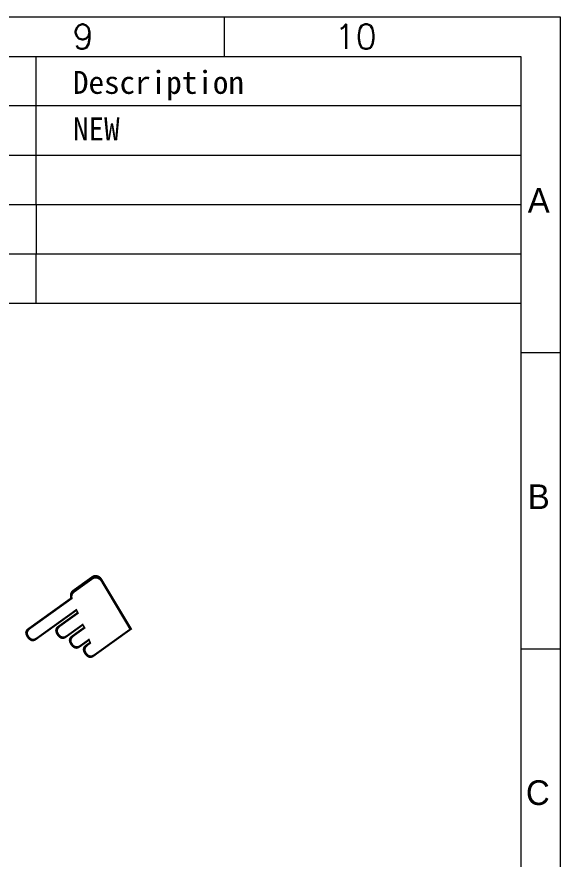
# Model space of a CAD drawing. Header units: millimetres. Extents: x 1403 to 2381, y 158 to 387.
# Drawn here: x 2338.4 to 2381.2, y 320.8 to 387.1 of the extents above; entities that cross this region are included whole.
import ezdxf

# ---------------------------------------------------------------- set-up
doc = ezdxf.new("R2010")
doc.units = ezdxf.units.MM
doc.layers.add('FPC', color=50, linetype='Continuous', lineweight=5)
doc.layers.add('图框', color=7, linetype='Continuous', lineweight=5)
doc.styles.add('C-E02$0$HZ', font='SimSun.ttf')
doc.styles.get("Standard").update_dxf_attribs({"font": 'txt', "bigfont": 'gbcbig.shx'})
doc.styles.add('汉字', font='SimSun.ttf')

# ---------------------------------------------------------------- blocks, each defined once
blk = doc.blocks.new('SZ')
at = {"layer": 'FPC', "color": 1, "insert": (10.22, 1.21), "char_height": 13.2, "width": 13.2336, "attachment_point": 1, "rotation": 223.714, "style": 'C-E02$0$HZ'}
blk.add_mtext('{\\fWingdings|b0|i0|c2|p2;E}', dxfattribs=at)

msp = doc.modelspace()

# ---------------------------------------------------------------- linework, layer by layer
at = {"layer": '图框', "color": 7, "linetype": 'ByBlock', "lineweight": 5, "ltscale": 0.55}
for p, q in [((2141.7929, 387.0989), (2381.1714, 387.0989)), ((2354.7461, 383.9896), (2354.7461, 387.0989)), ((2381.1714, 387.0989), (2381.1714, 217.6449)), ((2144.9021, 383.9896), (2378.0621, 383.9896)), ((2339.9124, 372.3299), (2339.9124, 383.9896)), ((2378.0621, 383.9896), (2378.0621, 220.7542)), ((2378.0621, 380.1031), (2317.8376, 380.1031)), ((2317.8376, 376.2165), (2378.0621, 376.2165)), ((2317.8376, 372.3299), (2378.0621, 372.3299)), ((2339.9124, 372.3299), (2339.9124, 368.4434)), ((2317.8376, 368.4434), (2378.0621, 368.4434)), ((2339.9124, 364.5568), (2339.9124, 368.4434)), ((2317.8376, 364.5568), (2378.0621, 364.5568)), ((2381.1714, 360.6702), (2378.0621, 360.6702)), ((2381.1714, 337.3508), (2378.0621, 337.3508))]:
    msp.add_line(p, q, dxfattribs=at)

# ---------------------------------------------------------------- block references
at = {"layer": 'FPC', "linetype": 'ByBlock', "lineweight": 0, "xscale": 0.6230710225154203, "yscale": 0.6230710225167968, "zscale": 0.6230710225165675, "rotation": 171.9404622025935}
msp.add_blockref('SZ', (2343.2552, 339.8245), dxfattribs=at)

# ---------------------------------------------------------------- texts
at = {"layer": '图框', "color": 7, "linetype": 'ByBlock', "lineweight": 5, "ltscale": 0.55}
for s, insert, char_height, width, attachment_point in [('9', (2342.7683, 386.5133), 1.9433, 3.307939, 1), ('10', (2366.724, 386.5133), 1.94329, 3.307939, 3), ('{\\fSimSun|b0|i0|c134|p2;Description}', (2342.8054, 382.8398), 1.799339, 14.954053, 1), ('{\\f\uffd0ￂﾼﾚￃ\ufff7\ufff3w|b0|i0|c136|p54;A}', (2380.3514, 371.6832), 1.943286, 3.307939, 9), ('{\\f\uffd0ￂﾼﾚￃ\ufff7\ufff3w|b0|i0|c134|p54;B}', (2380.3514, 348.3672), 1.943286, 3.307939, 9), ('{\\f\uffd0ￂﾼﾚￃ\ufff7\ufff3w|b0|i0|c134|p54;C}', (2380.3514, 325.0512), 1.943286, 3.307939, 9)]:
    msp.add_mtext(s, dxfattribs=dict(at, insert=insert, char_height=char_height, width=width, attachment_point=attachment_point))
at = {"layer": '图框', "color": 1, "linetype": 'ByBlock', "lineweight": 5, "ltscale": 0.55, "insert": (2342.8083, 379.1797), "char_height": 1.799339, "width": 3.307939, "attachment_point": 1, "style": '汉字'}
msp.add_mtext('{\\fSimSun|b0|i0|c134|p2;NEW}', dxfattribs=at)

doc.saveas('drawing.dxf')
